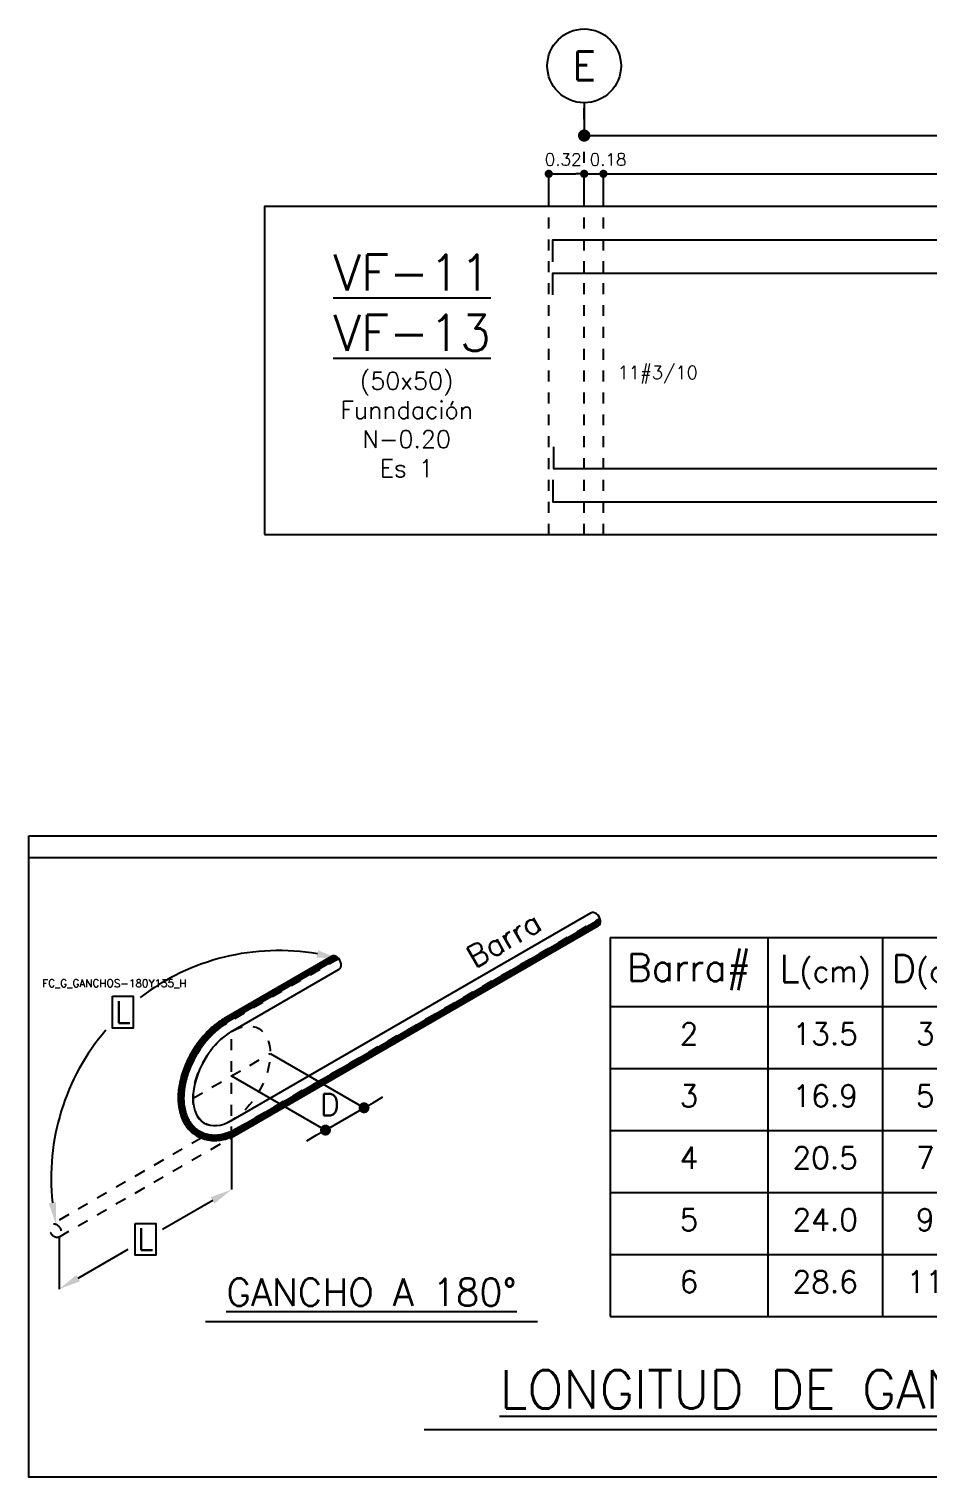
# Model space of a CAD drawing. Header units: millimetres. Extents: x 0 to 197, y -27 to 41.
# Drawn here: x 24.36 to 32.58, y -19.38 to -6.13 of the extents above; entities that cross this region are included whole.
import ezdxf
from ezdxf.enums import TextEntityAlignment as Align

# ---------------------------------------------------------------- set-up
doc = ezdxf.new("R2010")
doc.units = ezdxf.units.MM
doc.header["$LTSCALE"] = 0.01
doc.header["$PDMODE"] = 3
doc.linetypes.add('DASHDOT', pattern=[1, 0.5, -0.25, 0, -0.25])
doc.linetypes.add('DASHED2', pattern=[0.375, 0.25, -0.125])
for name, color, linetype in [('FC_BORDES', 4, 'Continuous'), ('FC_CIRCULO DE EJES', 3, 'Continuous'), ('FC_COTAS', 1, 'Continuous'), ('FC_COTAS @ 100', 1, 'Continuous'), ('FC_COTAS @ 75', 1, 'Continuous'), ('FC_EJES', 1, 'DASHDOT'), ('FC_HATCH 253', 253, 'Continuous'), ('FC_PROYECCION', 6, 'DASHED2'), ('FC_R-140', 2, 'Continuous'), ('FC_R-175', 5, 'Continuous'), ('FC_R-200', 5, 'Continuous'), ('FC_R-60', 11, 'Continuous'), ('FC_R-80', 11, 'Continuous'), ('FC_R-80 @ 100', 11, 'Continuous'), ('FC_REFUERZO', 5, 'Continuous'), ('FC_REFUERZO 2', 1, 'Continuous')]:
    doc.layers.add(name, color=color, linetype=linetype)
doc.layers.add('FC_HOJA', color=230, linetype='Continuous', plot=False)
doc.layers.add('FC_HOJA @ 20', color=230, linetype='Continuous', plot=False)
doc.styles.add('FC_TEXT', font='romans.shx', dxfattribs={"height": 0.002})
doc.styles.add('FC_TEXT1', font='romans.shx')
doc.styles.get("Standard").update_dxf_attribs({"font": 'romans.shx'})
doc.dimstyles.new('FC_COTAS', dxfattribs={"dimtxt": 0.0015, "dimasz": 0.001, "dimexe": 0, "dimexo": 0, "dimgap": 0.001, "dimtad": 1, "dimtih": 1, "dimtoh": 1, "dimzin": 0, "dimdsep": 46, "dimtxsty": 'FC_TEXT1', "dimblk": 'DOT', "dimcen": 0.09, "dimclrd": 256, "dimclre": 256, "dimclrt": 256, "dimadec": 0, "dimazin": 0, "dimtfac": 1, "dimtix": 1, "dimtmove": 2, "dimatfit": 3, "dimfxl": 1.002, "dimtolj": 1, "dimtzin": 0, "dimlwd": -1, "dimarcsym": 0})
doc.dimstyles.new('FC_COTAS EJES', dxfattribs={"dimtxt": 0.002, "dimasz": 0.0015, "dimexe": 0, "dimexo": 0, "dimgap": 0.001, "dimtad": 1, "dimtih": 1, "dimtoh": 1, "dimzin": 0, "dimdsep": 46, "dimtxsty": 'FC_TEXT1', "dimblk": 'DOT', "dimcen": 0.09, "dimclrd": 256, "dimclre": 256, "dimclrt": 256, "dimadec": 0, "dimazin": 0, "dimtfac": 1, "dimtix": 1, "dimtmove": 2, "dimatfit": 3, "dimfxl": 1.002, "dimtolj": 1, "dimtzin": 0, "dimlwd": -1, "dimarcsym": 0})

# ---------------------------------------------------------------- blocks, each defined once
blk = doc.blocks.new('*U127')
at = {"layer": 'FC_R-140', "color": 4, "ltscale": 1.5}
blk.add_lwpolyline([(-0.01518, 0), (0.01518, 0)], dxfattribs=at)
at = {"layer": 'FC_R-140', "ltscale": 1.5, "style": 'FC_TEXT1'}
blk.add_attdef('%%UTÍTULO', text='', height=0.0025, dxfattribs=at).set_placement((0, 0.00266), align=Align.MIDDLE_CENTER)
at = {"layer": 'FC_R-80', "ltscale": 1.5, "style": 'FC_TEXT1'}
blk.add_attdef('ESCALA', text='', height=0.002, dxfattribs=at).set_placement((-0.01518, -0.0017), align=Align.MIDDLE_LEFT)
blk = doc.blocks.new('*U126')
at = {"layer": 'FC_R-200', "color": 4, "ltscale": 1.5}
blk.add_lwpolyline([(-0.05368, 0), (0.05368, 0)], dxfattribs=at)
at = {"layer": 'FC_R-200', "ltscale": 1.5, "style": 'FC_TEXT1'}
blk.add_attdef('%%UTÍTULO', text='', height=0.0035, dxfattribs=at).set_placement((0, 0.00366), align=Align.MIDDLE_CENTER)
at = {"layer": 'FC_R-80', "ltscale": 1.5, "style": 'FC_TEXT1'}
blk.add_attdef('ESCALA', text='', height=0.002, dxfattribs=at).set_placement((-0.05316, -0.0017), align=Align.MIDDLE_LEFT)
blk = doc.blocks.new('*D100')
at = {"layer": 'Defpoints', "color": 0, "ltscale": 0.6, "transparency": 16777216}
for p in [(0.36, 1.072), (-1.026, 0.971), (-0.19, -0.935), (-2.228, -1.357)]:
    blk.add_point(p, dxfattribs=at)
at = {"layer": 'FC_COTAS', "ltscale": 0.6, "transparency": 16777216}
for start, end in [(80.1744, 127.5081), (139.4537, 186.1989)]:
    blk.add_arc((-0.19, -0.935), 2.081, start, end, dxfattribs=at)
for points in [[(0.172, 1.148), (0.158, 1.083), (0.36, 1.072)], [(-2.226, -1.155), (-2.292, -1.165), (-2.228, -1.357)]]:
    blk.add_solid(points, dxfattribs=at)
at = {"layer": 'FC_COTAS', "ltscale": 0.6, "transparency": 16777216, "insert": (-1.614, 0.582), "char_height": 0.15, "attachment_point": 5, "style": 'FC_TEXT1'}
blk.add_mtext('\\A1;{\\H1.33333x;\\C11;L}', dxfattribs=at)
blk = doc.blocks.new('*D101')
at = {"layer": 'Defpoints', "color": 0, "ltscale": 0.6, "transparency": 16777216}
for p in [(-0.62, -0.564), (-0.62, -1.039), (-2.198, -1.475)]:
    blk.add_point(p, dxfattribs=at)
at = {"layer": 'FC_COTAS', "lineweight": -2, "ltscale": 0.6, "transparency": 16777216}
for p, q in [((-0.62, -0.564), (-0.62, -1.039)), ((-2.198, -1.475), (-2.198, -1.95))]:
    blk.add_line(p, q, dxfattribs=at)
at = {"layer": 'FC_COTAS', "ltscale": 0.6, "transparency": 16777216}
for p, q in [((-0.793, -1.139), (-1.252, -1.404)), ((-2.024, -1.85), (-1.566, -1.585))]:
    blk.add_line(p, q, dxfattribs=at)
for points in [[(-0.81, -1.11), (-0.777, -1.168), (-0.62, -1.039)], [(-2.041, -1.821), (-2.008, -1.879), (-2.198, -1.95)]]:
    blk.add_solid(points, dxfattribs=at)
at = {"layer": 'FC_COTAS', "ltscale": 0.6, "transparency": 16777216, "insert": (-1.409, -1.494), "char_height": 0.15, "attachment_point": 5, "style": 'FC_TEXT1'}
blk.add_mtext('\\A1;{\\H1.33333x;\\C11;L}', dxfattribs=at)
blk = doc.blocks.new('_Dot')
at = {"color": 0, "linetype": 'ByBlock', "lineweight": -2}
blk.add_line((-0.5, 0), (-1, 0), dxfattribs=at)
at = {"color": 0, "linetype": 'ByBlock', "const_width": 0.5}
blk.add_lwpolyline([(-0.25, 0, 1), (0.25, 0, 1)], format="xyb", close=True, dxfattribs=at)
blk = doc.blocks.new('*D102')
at = {"layer": 'Defpoints', "color": 0, "ltscale": 0.6, "transparency": 16777216}
for p in [(-0.267, 0.204), (-0.62, 0), (0.592, -0.292)]:
    blk.add_point(p, dxfattribs=at)
at = {"layer": 'FC_COTAS', "lineweight": -2, "ltscale": 0.6, "transparency": 16777216}
for p, q in [((-0.267, 0.204), (0.592, -0.292)), ((-0.62, 0), (0.239, -0.496))]:
    blk.add_line(p, q, dxfattribs=at)
at = {"layer": 'FC_COTAS', "ltscale": 0.6, "transparency": 16777216}
for p, q in [((0.678, -0.242), (0.765, -0.192)), ((0.239, -0.496), (0.592, -0.292)), ((0.152, -0.546), (0.066, -0.596))]:
    blk.add_line(p, q, dxfattribs=at)
at = {"layer": 'FC_COTAS', "ltscale": 0.6, "transparency": 16777216, "xscale": 0.1, "yscale": 0.1, "zscale": 0.1}
for p, rotation in [((0.592, -0.292), 209.9999999999999), ((0.239, -0.496), 29.9999999999999)]:
    blk.add_blockref('_Dot', p, dxfattribs=dict(at, rotation=rotation))
at = {"layer": 'FC_COTAS', "ltscale": 0.6, "transparency": 16777216, "insert": (0.28, -0.263), "char_height": 0.15, "attachment_point": 5, "style": 'FC_TEXT1'}
blk.add_mtext('\\A1;{\\H1.33333x;\\C11;D}', dxfattribs=at)
blk = doc.blocks.new('*T99')
at = {"layer": 'FC_BORDES', "color": 0, "linetype": 'ByBlock', "lineweight": -2, "transparency": 16777216}
for p, q in [((0, 0), (3.532, 0)), ((0, 0), (0, -3.467)), ((1.444, 0), (1.444, -3.467)), ((2.491, 0), (2.491, -3.467)), ((3.532, 0), (3.532, -3.467)), ((0, -0.633), (3.532, -0.633)), ((0, -1.2), (3.532, -1.2)), ((0, -1.767), (3.532, -1.767)), ((0, -2.333), (3.532, -2.333)), ((0, -2.9), (3.532, -2.9)), ((0, -3.467), (3.532, -3.467))]:
    blk.add_line(p, q, dxfattribs=at)
at = {"layer": 'FC_BORDES', "color": 2, "transparency": 16777216, "char_height": 0.25, "attachment_point": 5, "style": 'FC_TEXT1'}
for s, insert, width in [('{\\C12;Barra#}', (0.722, -0.317), 1.44409), ('{\\C12;L\\H0.8x;\\C11;(cm)}', (1.968, -0.317), 1.04655), ('{\\C12;D\\H0.8x;\\C11;(cm)}', (3.012, -0.317), 1.04078)]:
    blk.add_mtext(s, dxfattribs=dict(at, insert=insert, width=width))
at = {"layer": 'FC_BORDES', "color": 11, "transparency": 16777216, "char_height": 0.2, "attachment_point": 2, "style": 'FC_TEXT1'}
for s, insert, width in [('2', (0.722, -0.783), 1.14439), ('13.5', (1.968, -0.783), 0.74685), ('3.8', (3.012, -0.783), 0.74108), ('3', (0.722, -1.35), 1.14439), ('16.9', (1.968, -1.35), 0.74685), ('5.7', (3.012, -1.35), 0.74108), ('4', (0.722, -1.917), 1.14439), ('20.5', (1.968, -1.917), 0.74685), ('7.6', (3.012, -1.917), 0.74108), ('5', (0.722, -2.483), 1.14439), ('24.0', (1.968, -2.483), 0.74685), ('9.5', (3.012, -2.483), 0.74108), ('6', (0.722, -3.05), 1.14439), ('28.6', (1.968, -3.05), 0.74685), ('11.5', (3.012, -3.05), 0.74108)]:
    blk.add_mtext(s, dxfattribs=dict(at, insert=insert, width=width))
blk = doc.blocks.new('FC_B_Eje')
at = {"layer": 'FC_CIRCULO DE EJES', "ltscale": 1.5}
blk.add_circle((0, 0), 0.0045, dxfattribs=at)
at = {"ltscale": 1.5, "style": 'FC_TEXT1'}
blk.add_attdef('EJE', text='', height=0.0035, dxfattribs=at).set_placement((0, 0), align=Align.MIDDLE_CENTER)
blk = doc.blocks.new('*D206')
at = {"layer": 'Defpoints', "color": 0, "ltscale": 0.6, "transparency": 16777216}
for p in [(29.438, -6.809), (36.784, -6.809), (36.784, -7.109)]:
    blk.add_point(p, dxfattribs=at)
at = {"layer": 'FC_COTAS', "lineweight": -2, "ltscale": 0.6, "transparency": 16777216}
for p, q in [((29.438, -6.809), (29.438, -7.109)), ((36.784, -6.809), (36.784, -7.109))]:
    blk.add_line(p, q, dxfattribs=at)
at = {"layer": 'FC_COTAS', "ltscale": 0.6, "transparency": 16777216}
blk.add_line((29.55, -7.109), (36.672, -7.109), dxfattribs=at)
at = {"layer": 'FC_COTAS', "ltscale": 0.6, "transparency": 16777216, "xscale": 0.1125, "yscale": 0.1125, "zscale": 0.1125, "rotation": 180}
blk.add_blockref('_Dot', (29.438, -7.109), dxfattribs=at)
at = {"layer": 'FC_COTAS', "ltscale": 0.6, "transparency": 16777216, "xscale": 0.1125, "yscale": 0.1125, "zscale": 0.1125}
blk.add_blockref('_Dot', (36.784, -7.109), dxfattribs=at)
at = {"layer": 'FC_COTAS', "ltscale": 0.6, "transparency": 16777216, "insert": (33.111, -6.959), "char_height": 0.15, "attachment_point": 5, "style": 'FC_TEXT1'}
blk.add_mtext('\\A1;7.35', dxfattribs=at)
blk = doc.blocks.new('*D207')
at = {"layer": 'Defpoints', "color": 0, "ltscale": 0.6, "transparency": 16777216}
for p in [(29.438, -7.459), (29.114, -7.759), (29.438, -7.759)]:
    blk.add_point(p, dxfattribs=at)
at = {"layer": 'FC_COTAS', "lineweight": -2, "ltscale": 0.6, "transparency": 16777216}
for p, q in [((29.114, -7.759), (29.114, -7.459)), ((29.438, -7.759), (29.438, -7.459))]:
    blk.add_line(p, q, dxfattribs=at)
at = {"layer": 'FC_COTAS', "ltscale": 0.6, "transparency": 16777216}
blk.add_line((29.189, -7.459), (29.363, -7.459), dxfattribs=at)
at = {"layer": 'FC_COTAS', "ltscale": 0.6, "transparency": 16777216, "xscale": 0.075, "yscale": 0.075, "zscale": 0.075, "rotation": 180}
blk.add_blockref('_Dot', (29.114, -7.459), dxfattribs=at)
at = {"layer": 'FC_COTAS', "ltscale": 0.6, "transparency": 16777216, "xscale": 0.075, "yscale": 0.075, "zscale": 0.075}
blk.add_blockref('_Dot', (29.438, -7.459), dxfattribs=at)
at = {"layer": 'FC_COTAS', "ltscale": 0.6, "transparency": 16777216, "insert": (29.246, -7.328), "char_height": 0.1125, "attachment_point": 5, "style": 'FC_TEXT1'}
blk.add_mtext('\\A1;0.32', dxfattribs=at)
blk = doc.blocks.new('*D208')
at = {"layer": 'Defpoints', "color": 0, "ltscale": 0.6, "transparency": 16777216}
for p in [(29.614, -7.459), (29.438, -7.759), (29.614, -7.759)]:
    blk.add_point(p, dxfattribs=at)
at = {"layer": 'FC_COTAS', "lineweight": -2, "ltscale": 0.6, "transparency": 16777216}
for p, q in [((29.438, -7.759), (29.438, -7.459)), ((29.614, -7.759), (29.614, -7.459))]:
    blk.add_line(p, q, dxfattribs=at)
at = {"layer": 'FC_COTAS', "ltscale": 0.6, "transparency": 16777216}
blk.add_line((29.438, -7.459), (29.614, -7.459), dxfattribs=at)
at = {"layer": 'FC_COTAS', "ltscale": 0.6, "transparency": 16777216, "insert": (29.657, -7.328), "char_height": 0.1125, "attachment_point": 5, "style": 'FC_TEXT1'}
blk.add_mtext('\\A1;0.18', dxfattribs=at)
blk = doc.blocks.new('*D209')
at = {"layer": 'Defpoints', "color": 0, "ltscale": 0.6, "transparency": 16777216}
for p in [(36.634, -7.459), (29.614, -7.759), (36.634, -7.759)]:
    blk.add_point(p, dxfattribs=at)
at = {"layer": 'FC_COTAS', "lineweight": -2, "ltscale": 0.6, "transparency": 16777216}
for p, q in [((29.614, -7.759), (29.614, -7.459)), ((36.634, -7.759), (36.634, -7.459))]:
    blk.add_line(p, q, dxfattribs=at)
at = {"layer": 'FC_COTAS', "ltscale": 0.6, "transparency": 16777216}
blk.add_line((29.689, -7.459), (36.559, -7.459), dxfattribs=at)
at = {"layer": 'FC_COTAS', "ltscale": 0.6, "transparency": 16777216, "xscale": 0.075, "yscale": 0.075, "zscale": 0.075, "rotation": 180}
blk.add_blockref('_Dot', (29.614, -7.459), dxfattribs=at)
at = {"layer": 'FC_COTAS', "ltscale": 0.6, "transparency": 16777216, "xscale": 0.075, "yscale": 0.075, "zscale": 0.075}
blk.add_blockref('_Dot', (36.634, -7.459), dxfattribs=at)
at = {"layer": 'FC_COTAS', "ltscale": 0.6, "transparency": 16777216, "insert": (33.124, -7.328), "char_height": 0.1125, "attachment_point": 5, "style": 'FC_TEXT1'}
blk.add_mtext('\\A1;7.02', dxfattribs=at)
blk = doc.blocks.new('FC_B_Gancho 180 y 135 h')
at = {"layer": 'FC_HATCH 253', "ltscale": 0.6}
h = blk.add_hatch(dxfattribs=at)
h.set_pattern_fill('ANSI31', color=256, scale=0.005, angle=165)
h.set_pattern_definition([(210, (10.582516, 36.147203), (0.0079375, -0.013748153), [])])
edge = h.paths.add_edge_path()
edge.add_line((-0.688, 0.525), (-0.698, 0.519))
edge.add_line((-0.698, 0.519), (-0.712, 0.51))
edge.add_line((-0.712, 0.51), (-0.726, 0.501))
edge.add_line((-0.726, 0.501), (-0.74, 0.492))
edge.add_line((-0.74, 0.492), (-0.753, 0.482))
edge.add_line((-0.753, 0.482), (-0.767, 0.471))
edge.add_line((-0.767, 0.471), (-0.78, 0.461))
edge.add_line((-0.78, 0.461), (-0.793, 0.449))
edge.add_line((-0.793, 0.449), (-0.806, 0.438))
edge.add_line((-0.806, 0.438), (-0.819, 0.426))
edge.add_line((-0.819, 0.426), (-0.831, 0.414))
edge.add_line((-0.831, 0.414), (-0.844, 0.402))
edge.add_line((-0.844, 0.402), (-0.856, 0.389))
edge.add_line((-0.856, 0.389), (-0.868, 0.376))
edge.add_line((-0.868, 0.376), (-0.88, 0.363))
edge.add_line((-0.88, 0.363), (-0.891, 0.349))
edge.add_line((-0.891, 0.349), (-0.902, 0.336))
edge.add_line((-0.902, 0.336), (-0.913, 0.322))
edge.add_line((-0.913, 0.322), (-0.924, 0.307))
edge.add_line((-0.924, 0.307), (-0.935, 0.293))
edge.add_line((-0.935, 0.293), (-0.945, 0.278))
edge.add_line((-0.945, 0.278), (-0.955, 0.263))
edge.add_line((-0.955, 0.263), (-0.965, 0.248))
edge.add_line((-0.965, 0.248), (-0.975, 0.232))
edge.add_line((-0.975, 0.232), (-0.984, 0.217))
edge.add_line((-0.984, 0.217), (-0.993, 0.201))
edge.add_line((-0.993, 0.201), (-1.002, 0.185))
edge.add_line((-1.002, 0.185), (-1.01, 0.169))
edge.add_line((-1.01, 0.169), (-1.018, 0.153))
edge.add_line((-1.018, 0.153), (-1.026, 0.137))
edge.add_line((-1.026, 0.137), (-1.034, 0.121))
edge.add_line((-1.034, 0.121), (-1.041, 0.104))
edge.add_line((-1.041, 0.104), (-1.048, 0.087))
edge.add_line((-1.048, 0.087), (-1.054, 0.071))
edge.add_line((-1.054, 0.071), (-1.06, 0.054))
edge.add_line((-1.06, 0.054), (-1.066, 0.037))
edge.add_line((-1.066, 0.037), (-1.072, 0.021))
edge.add_line((-1.072, 0.021), (-1.077, 0.004))
edge.add_line((-1.077, 0.004), (-1.082, -0.013))
edge.add_line((-1.082, -0.013), (-1.086, -0.03))
edge.add_line((-1.086, -0.03), (-1.09, -0.047))
edge.add_line((-1.09, -0.047), (-1.094, -0.064))
edge.add_line((-1.094, -0.064), (-1.097, -0.081))
edge.add_line((-1.097, -0.081), (-1.1, -0.098))
edge.add_line((-1.1, -0.098), (-1.103, -0.114))
edge.add_line((-1.103, -0.114), (-1.105, -0.131))
edge.add_line((-1.105, -0.131), (-1.106, -0.148))
edge.add_line((-1.106, -0.148), (-1.108, -0.165))
edge.add_line((-1.108, -0.165), (-1.108, -0.181))
edge.add_line((-1.108, -0.181), (-1.109, -0.198))
edge.add_line((-1.109, -0.198), (-1.109, -0.214))
edge.add_line((-1.109, -0.214), (-1.108, -0.231))
edge.add_line((-1.108, -0.231), (-1.107, -0.247))
edge.add_line((-1.107, -0.247), (-1.105, -0.263))
edge.add_line((-1.105, -0.263), (-1.103, -0.279))
edge.add_line((-1.103, -0.279), (-1.101, -0.295))
edge.add_line((-1.101, -0.295), (-1.098, -0.311))
edge.add_line((-1.098, -0.311), (-1.095, -0.327))
edge.add_line((-1.095, -0.327), (-1.09, -0.342))
edge.add_line((-1.09, -0.342), (-1.086, -0.357))
edge.add_line((-1.086, -0.357), (-1.081, -0.373))
edge.add_line((-1.081, -0.373), (-1.075, -0.388))
edge.add_line((-1.075, -0.388), (-1.068, -0.402))
edge.add_line((-1.068, -0.402), (-1.061, -0.417))
edge.add_line((-1.061, -0.417), (-1.054, -0.431))
edge.add_line((-1.054, -0.431), (-1.045, -0.444))
edge.add_line((-1.045, -0.444), (-1.037, -0.458))
edge.add_line((-1.037, -0.458), (-1.027, -0.471))
edge.add_line((-1.027, -0.471), (-1.017, -0.483))
edge.add_line((-1.017, -0.483), (-1.006, -0.495))
edge.add_line((-1.006, -0.495), (-0.995, -0.507))
edge.add_line((-0.995, -0.507), (-0.983, -0.518))
edge.add_line((-0.983, -0.518), (-0.97, -0.528))
edge.add_line((-0.97, -0.528), (-0.956, -0.537))
edge.add_line((-0.956, -0.537), (-0.943, -0.546))
edge.add_line((-0.943, -0.546), (-0.928, -0.554))
edge.add_line((-0.928, -0.554), (-0.914, -0.562))
edge.add_line((-0.914, -0.562), (-0.899, -0.568))
edge.add_line((-0.899, -0.568), (-0.884, -0.574))
edge.add_line((-0.884, -0.574), (-0.868, -0.579))
edge.add_line((-0.868, -0.579), (-0.852, -0.583))
edge.add_line((-0.852, -0.583), (-0.836, -0.586))
edge.add_line((-0.836, -0.586), (-0.82, -0.588))
edge.add_line((-0.82, -0.588), (-0.804, -0.59))
edge.add_line((-0.804, -0.59), (-0.788, -0.591))
edge.add_line((-0.788, -0.591), (-0.772, -0.591))
edge.add_line((-0.772, -0.591), (-0.756, -0.59))
edge.add_line((-0.756, -0.59), (-0.74, -0.589))
edge.add_line((-0.74, -0.589), (-0.724, -0.587))
edge.add_line((-0.724, -0.587), (-0.709, -0.585))
edge.add_line((-0.709, -0.585), (-0.693, -0.581))
edge.add_line((-0.693, -0.581), (-0.677, -0.578))
edge.add_line((-0.677, -0.578), (-0.662, -0.573))
edge.add_line((-0.662, -0.573), (-0.647, -0.568))
edge.add_line((-0.647, -0.568), (-0.632, -0.563))
edge.add_line((-0.632, -0.563), (-0.617, -0.557))
edge.add_line((-0.617, -0.557), (-0.602, -0.55))
edge.add_line((-0.602, -0.55), (-0.587, -0.543))
edge.add_line((-0.587, -0.543), (-0.573, -0.536))
edge.add_line((-0.573, -0.536), (-0.559, -0.528))
edge.add_line((-0.559, -0.528), (2.735, 1.373))
edge.add_ellipse((2.701, 1.431), major_axis=(0.0339, -0.0587), ratio=0.707107, start_angle=0, end_angle=74.8117)
edge.add_line((2.75, 1.439), (-0.577, -0.482))
edge.add_line((-0.577, -0.482), (-0.589, -0.488))
edge.add_line((-0.589, -0.488), (-0.616, -0.502))
edge.add_line((-0.616, -0.502), (-0.643, -0.514))
edge.add_line((-0.643, -0.514), (-0.67, -0.523))
edge.add_line((-0.67, -0.523), (-0.697, -0.531))
edge.add_line((-0.697, -0.531), (-0.725, -0.537))
edge.add_line((-0.725, -0.537), (-0.752, -0.54))
edge.add_line((-0.752, -0.54), (-0.78, -0.541))
edge.add_line((-0.78, -0.541), (-0.807, -0.54))
edge.add_line((-0.807, -0.54), (-0.834, -0.536))
edge.add_line((-0.834, -0.536), (-0.861, -0.529))
edge.add_line((-0.861, -0.529), (-0.887, -0.519))
edge.add_line((-0.887, -0.519), (-0.911, -0.507))
edge.add_line((-0.911, -0.507), (-0.934, -0.492))
edge.add_line((-0.934, -0.492), (-0.955, -0.475))
edge.add_line((-0.955, -0.475), (-0.975, -0.456))
edge.add_line((-0.975, -0.456), (-0.992, -0.435))
edge.add_line((-0.992, -0.435), (-1.007, -0.412))
edge.add_line((-1.007, -0.412), (-1.02, -0.388))
edge.add_line((-1.02, -0.388), (-1.031, -0.362))
edge.add_line((-1.031, -0.362), (-1.041, -0.335))
edge.add_line((-1.041, -0.335), (-1.048, -0.308))
edge.add_line((-1.048, -0.308), (-1.053, -0.28))
edge.add_line((-1.053, -0.28), (-1.057, -0.25))
edge.add_line((-1.057, -0.25), (-1.059, -0.221))
edge.add_line((-1.059, -0.221), (-1.059, -0.191))
edge.add_line((-1.059, -0.191), (-1.057, -0.16))
edge.add_line((-1.057, -0.16), (-1.054, -0.129))
edge.add_line((-1.054, -0.129), (-1.05, -0.098))
edge.add_line((-1.05, -0.098), (-1.044, -0.066))
edge.add_line((-1.044, -0.066), (-1.036, -0.034))
edge.add_line((-1.036, -0.034), (-1.027, -0.003))
edge.add_line((-1.027, -0.003), (-1.016, 0.029))
edge.add_line((-1.016, 0.029), (-1.005, 0.061))
edge.add_line((-1.005, 0.061), (-0.991, 0.092))
edge.add_line((-0.991, 0.092), (-0.977, 0.123))
edge.add_line((-0.977, 0.123), (-0.962, 0.154))
edge.add_line((-0.962, 0.154), (-0.945, 0.184))
edge.add_line((-0.945, 0.184), (-0.928, 0.214))
edge.add_line((-0.928, 0.214), (-0.909, 0.243))
edge.add_line((-0.909, 0.243), (-0.889, 0.271))
edge.add_line((-0.889, 0.271), (-0.869, 0.298))
edge.add_line((-0.869, 0.298), (-0.847, 0.324))
edge.add_line((-0.847, 0.324), (-0.825, 0.349))
edge.add_line((-0.825, 0.349), (-0.802, 0.373))
edge.add_line((-0.802, 0.373), (-0.779, 0.396))
edge.add_line((-0.779, 0.396), (-0.754, 0.417))
edge.add_line((-0.754, 0.417), (-0.73, 0.437))
edge.add_line((-0.73, 0.437), (-0.704, 0.455))
edge.add_line((-0.704, 0.455), (-0.679, 0.472))
edge.add_line((-0.679, 0.472), (-0.663, 0.482))
edge.add_line((-0.663, 0.482), (0.36, 1.072))
edge.add_ellipse((0.329, 1.034), major_axis=(0.0339, -0.0587), ratio=0.707107, start_angle=105.1883, end_angle=180)
edge.add_line((0.295, 1.092), (-0.688, 0.525))
at = {"layer": 'FC_COTAS'}
for points in [[(-1.709, 0.728), (-1.52, 0.728), (-1.52, 0.437), (-1.709, 0.437)], [(-1.503, -1.349), (-1.314, -1.349), (-1.314, -1.64), (-1.503, -1.64)]]:
    blk.add_lwpolyline(points, close=True, dxfattribs=at)
at = {"layer": 'FC_EJES', "ltscale": 0.6}
for points in [[(-0.62, -0.564), (-0.62, 0.407)], [(-0.973, -0.204), (-0.267, 0.204)]]:
    blk.add_lwpolyline(points, dxfattribs=at)
at = {"layer": 'FC_PROYECCION', "color": 252, "ltscale": 0.6}
for points in [[(0.36, 1.072), (-0.663, 0.482), (-0.672, 0.476), (-0.685, 0.468), (-0.698, 0.46), (-0.711, 0.451), (-0.723, 0.442), (-0.736, 0.432), (-0.748, 0.422), (-0.76, 0.412), (-0.773, 0.401), (-0.785, 0.39), (-0.796, 0.379), (-0.808, 0.367), (-0.819, 0.355), (-0.831, 0.343), (-0.842, 0.33), (-0.853, 0.317), (-0.863, 0.304), (-0.874, 0.291), (-0.884, 0.277), (-0.894, 0.264), (-0.904, 0.25), (-0.914, 0.235), (-0.923, 0.221), (-0.932, 0.206), (-0.941, 0.192), (-0.949, 0.177), (-0.958, 0.162), (-0.966, 0.146), (-0.973, 0.131), (-0.981, 0.116), (-0.988, 0.1), (-0.995, 0.084), (-1.001, 0.069), (-1.007, 0.053), (-1.013, 0.037), (-1.019, 0.021), (-1.024, 0.005), (-1.029, -0.01), (-1.034, -0.026), (-1.038, -0.042), (-1.042, -0.058), (-1.045, -0.074), (-1.048, -0.09), (-1.051, -0.105), (-1.053, -0.121), (-1.055, -0.137), (-1.057, -0.152), (-1.058, -0.168), (-1.058, -0.183), (-1.059, -0.198), (-1.059, -0.213), (-1.058, -0.228), (-1.057, -0.243), (-1.056, -0.258), (-1.054, -0.272), (-1.052, -0.287), (-1.049, -0.301), (-1.046, -0.315), (-1.042, -0.328), (-1.038, -0.342), (-1.034, -0.355), (-1.029, -0.368), (-1.023, -0.381), (-1.017, -0.394), (-1.01, -0.406), (-1.003, -0.418), (-0.996, -0.429), (-0.987, -0.44), (-0.979, -0.451), (-0.97, -0.461), (-0.96, -0.47), (-0.95, -0.48), (-0.939, -0.488), (-0.928, -0.496), (-0.917, -0.504), (-0.905, -0.51), (-0.893, -0.516), (-0.88, -0.522), (-0.867, -0.526), (-0.854, -0.531), (-0.841, -0.534), (-0.828, -0.537), (-0.814, -0.539), (-0.8, -0.54), (-0.786, -0.541), (-0.773, -0.541), (-0.759, -0.541), (-0.745, -0.539), (-0.731, -0.538), (-0.718, -0.535), (-0.704, -0.533), (-0.69, -0.529), (-0.677, -0.525), (-0.663, -0.521), (-0.649, -0.516), (-0.636, -0.511), (-0.622, -0.505), (-0.609, -0.499), (-0.596, -0.492), (-0.583, -0.485), (-0.577, -0.482), (2.75, 1.439)], [(-0.552, -0.525), (-2.198, -1.475)], [(-0.898, -0.569), (-2.265, -1.358)]]:
    blk.add_lwpolyline(points, dxfattribs=at)
at = {"layer": 'FC_PROYECCION', "ltscale": 0.6}
blk.add_ellipse((-0.62, 0), major_axis=(-0.25, -0.432), ratio=0.57735, dxfattribs=at)
at = {"layer": 'FC_PROYECCION', "color": 252, "ltscale": 0.6}
blk.add_ellipse((-2.231, -1.416), major_axis=(0.0338, -0.0585), ratio=0.707107, dxfattribs=at)
at = {"layer": 'FC_REFUERZO 2', "ltscale": 0.6}
for points in [[(-0.62, -0.407), (2.667, 1.49)], [(0.295, 1.092), (-0.688, 0.525), (-0.698, 0.519), (-0.712, 0.51), (-0.726, 0.501), (-0.74, 0.492), (-0.753, 0.482), (-0.767, 0.471), (-0.78, 0.461), (-0.793, 0.449), (-0.806, 0.438), (-0.819, 0.426), (-0.831, 0.414), (-0.844, 0.402), (-0.856, 0.389), (-0.868, 0.376), (-0.88, 0.363), (-0.891, 0.349), (-0.902, 0.336), (-0.913, 0.322), (-0.924, 0.307), (-0.935, 0.293), (-0.945, 0.278), (-0.955, 0.263), (-0.965, 0.248), (-0.975, 0.232), (-0.984, 0.217), (-0.993, 0.201), (-1.002, 0.185), (-1.01, 0.169), (-1.018, 0.153), (-1.026, 0.137), (-1.034, 0.121), (-1.041, 0.104), (-1.048, 0.087), (-1.054, 0.071), (-1.06, 0.054), (-1.066, 0.037), (-1.072, 0.021), (-1.077, 0.004), (-1.082, -0.013), (-1.086, -0.03), (-1.09, -0.047), (-1.094, -0.064), (-1.097, -0.081), (-1.1, -0.098), (-1.103, -0.114), (-1.105, -0.131), (-1.106, -0.148), (-1.108, -0.165), (-1.108, -0.181), (-1.109, -0.198), (-1.109, -0.214), (-1.108, -0.231), (-1.107, -0.247), (-1.105, -0.263), (-1.103, -0.279), (-1.101, -0.295), (-1.098, -0.311), (-1.095, -0.327), (-1.09, -0.342), (-1.086, -0.357), (-1.081, -0.373), (-1.075, -0.388), (-1.068, -0.402), (-1.061, -0.417), (-1.054, -0.431), (-1.045, -0.444), (-1.037, -0.458), (-1.027, -0.471), (-1.017, -0.483), (-1.006, -0.495), (-0.995, -0.507), (-0.983, -0.518), (-0.97, -0.528), (-0.956, -0.537), (-0.943, -0.546), (-0.928, -0.554), (-0.914, -0.562), (-0.899, -0.568), (-0.884, -0.574), (-0.868, -0.579), (-0.852, -0.583), (-0.836, -0.586), (-0.82, -0.588), (-0.804, -0.59), (-0.788, -0.591), (-0.772, -0.591), (-0.756, -0.59), (-0.74, -0.589), (-0.724, -0.587), (-0.709, -0.585), (-0.693, -0.581), (-0.677, -0.578), (-0.662, -0.573), (-0.647, -0.568), (-0.632, -0.563), (-0.617, -0.557), (-0.602, -0.55), (-0.587, -0.543), (-0.573, -0.536), (-0.558, -0.528), (-0.552, -0.525), (2.735, 1.373)], [(-0.62, 0.407), (0.363, 0.975)]]:
    blk.add_lwpolyline(points, dxfattribs=at)
for centre, major_axis, ratio, start_param, end_param in [((2.701, 1.431), (0.0339, -0.0587), 0.707107, 0, 3.141593), ((0.329, 1.034), (0.0339, -0.0587), 0.707107, 0, 3.141593), ((-0.62, 0), (-0.25, -0.432), 0.57735, 3.926991, 7.068583)]:
    blk.add_ellipse(centre, major_axis=major_axis, ratio=ratio, start_param=start_param, end_param=end_param, dxfattribs=at)
blk.add_blockref('*T99', (2.843, 1.267))
at = {"layer": 'FC_COTAS', "xscale": 100, "yscale": 100, "zscale": 100}
for name, p, values in [('*U127', (0.66, -2.245), {'%%UTÍTULO': '%%UGANCHO A 180°'}), ('*U126', (6.511, -3.234), {'%%UTÍTULO': '%%ULONGITUD DE GANCHOS PARA ESTRIBOS'})]:
    blk.add_blockref(name, p, dxfattribs=at).add_auto_attribs(values)
at = {"layer": 'FC_R-80 @ 100', "color": 11, "ltscale": 0.6, "insert": (1.605, 0.98), "char_height": 0.2, "attachment_point": 7, "rotation": 30, "style": 'FC_TEXT1'}
blk.add_mtext('Barra', dxfattribs=at)
at = {"layer": 'FC_COTAS @ 100', "ltscale": 0.6}
dim = blk.add_angular_dim_3p(base=(-1.026, 0.971), center=(-0.19, -0.935), p1=(0.36, 1.072), p2=(-2.228, -1.357), text='{\\H1.33333x;\\C11;L}', dimstyle='FC_COTAS', override={"dimscale": 100, "dimasz": 0.002, "dimsah": 1, "dimtix": 1, "dimtofl": 1, "dimtmove": 2, "dimatfit": 3}, dxfattribs=at)
dim.commit()
dim.dimension.update_dxf_attribs({"geometry": '*D100', "text_midpoint": (-1.614, 0.582)})
dim = blk.add_linear_dim(base=(0.592, -0.292), p1=(-0.62, 0), p2=(-0.267, 0.204), angle=30, text='{\\H1.33333x;\\C11;D}', dimstyle='FC_COTAS', override={"dimscale": 100, "dimtix": 1, "dimtofl": 1, "dimtmove": 2, "dimatfit": 3}, dxfattribs=at)
dim.commit()
dim.dimension.update_dxf_attribs({"geometry": '*D102', "text_midpoint": (0.28, -0.263), "dimtype": 129})
dim = blk.add_aligned_dim(p1=(-2.198, -1.475), p2=(-0.62, -0.564), distance=-0.411, text='{\\H1.33333x;\\C11;L}', dimstyle='FC_COTAS', override={"dimscale": 100, "dimasz": 0.002, "dimsah": 1, "dimtix": 1, "dimtofl": 1, "dimtmove": 2, "dimatfit": 3}, dxfattribs=at)
dim.commit()
dim.dimension.update_dxf_attribs({"geometry": '*D101', "text_midpoint": (-1.409, -1.494)})

msp = doc.modelspace()

# ---------------------------------------------------------------- linework, layer by layer
at = {"layer": 'FC_BORDES'}
msp.add_lwpolyline([(26.5143, -10.7592), (37.1343, -10.7592), (37.1343, -7.7592), (26.5143, -7.7592)], close=True, dxfattribs=at)
at = {"layer": 'FC_EJES', "ltscale": 0.6}
msp.add_lwpolyline([(29.4378, -10.7592), (29.4378, -6.8092)], dxfattribs=at)
at = {"layer": 'FC_HOJA', "ltscale": 0.6}
msp.add_lwpolyline([(24.3581, -13.5136), (42.3969, -13.5136), (42.3969, -19.3787), (24.3581, -19.3787)], close=True, dxfattribs=at)
msp.add_lwpolyline([(24.3581, -13.7136), (42.3969, -13.7136)], dxfattribs=at)
at = {"layer": 'FC_PROYECCION'}
for p, q in [((29.1143, -10.7592), (29.1143, -7.7592)), ((29.6143, -10.7592), (29.6143, -7.7592))]:
    msp.add_line(p, q, dxfattribs=at)
at = {"layer": 'FC_REFUERZO'}
for points in [[(29.1506, -8.2632), (29.1506, -8.0632), (37.0843, -8.0632), (37.0843, -8.2632)], [(29.1506, -8.5672), (29.1506, -8.3672), (37.0843, -8.3672), (37.0843, -8.5672)], [(29.1568, -9.9552), (29.1568, -10.1552), (37.0906, -10.1552), (37.0906, -9.9552)], [(29.1506, -10.2592), (29.1506, -10.4592), (37.0843, -10.4592), (37.0843, -10.2592)]]:
    msp.add_lwpolyline(points, dxfattribs=at)

# ---------------------------------------------------------------- block references
msp.add_blockref('FC_B_Gancho 180 y 135 h', (26.8323, -15.7096))
at = {"layer": 'FC_R-175'}
ref = msp.add_blockref('FC_B_Eje', (29.4378, -6.4717), dxfattribs=dict(at, xscale=75, yscale=75, zscale=75))
ref.add_attrib('EJE', 'E', dxfattribs={"layer": '0', "color": 0, "ltscale": 1.5, "height": 0.2625, "style": 'FC_TEXT1'}).set_placement((29.4378, -6.4717), align=Align.MIDDLE_CENTER)

# ---------------------------------------------------------------- texts
at = {"layer": 'FC_HOJA @ 20', "insert": (24.4802, -14.8656), "char_height": 0.07, "width": 1.534033, "attachment_point": 4, "style": 'FC_TEXT'}
msp.add_mtext('FC_G_GANCHOS-180Y135_H', dxfattribs=at)
at = {"layer": 'FC_R-175', "ltscale": 0.6, "insert": (27.8638, -8.1976), "char_height": 0.33, "width": 1.168671, "attachment_point": 2}
msp.add_mtext('{\\LVF-11\\PVF-13}', dxfattribs=at)
at = {"layer": 'FC_R-60'}
msp.add_text('11#3/10', height=0.12, dxfattribs=at).set_placement((30.1107, -9.3358), align=Align.CENTER)
at = {"layer": 'FC_R-80', "ltscale": 0.6, "insert": (27.8143, -9.2728), "char_height": 0.16, "width": 0.953981, "attachment_point": 2}
msp.add_mtext('(50x50)\\PFunndación \\PN-0.20\\PEs 1', dxfattribs=at)

# ---------------------------------------------------------------- dimensions: what is measured, and where the dimension line sits
at = {"layer": 'FC_COTAS @ 75', "ltscale": 0.6}
for base, p1, p2, dimstyle, picture, middle in [((36.7843, -7.1093), (29.4378, -6.8092), (36.7843, -6.8092), 'FC_COTAS EJES', '*D206', (33.111, -6.9593)), ((36.6343, -7.4592), (29.6143, -7.7592), (36.6343, -7.7592), 'FC_COTAS', '*D209', (33.1243, -7.3279))]:
    dim = msp.add_linear_dim(base=base, p1=p1, p2=p2, dimstyle=dimstyle, override={"dimscale": 75, "dimtix": 1, "dimtofl": 1, "dimtmove": 2, "dimatfit": 3}, dxfattribs=at)
    dim.commit()
    dim.dimension.update_dxf_attribs({"geometry": picture, "text_midpoint": middle})
for base, p1, p2, picture, middle in [((29.4378, -7.4592), (29.1143, -7.7592), (29.4378, -7.7592), '*D207', (29.2465, -7.3279)), ((29.6143, -7.4592), (29.4378, -7.7592), (29.6143, -7.7592), '*D208', (29.657, -7.3279))]:
    dim = msp.add_linear_dim(base=base, p1=p1, p2=p2, dimstyle='FC_COTAS', override={"dimscale": 75, "dimtix": 1, "dimtofl": 1, "dimtmove": 2, "dimatfit": 3}, dxfattribs=at)
    dim.commit()
    dim.dimension.update_dxf_attribs({"geometry": picture, "text_midpoint": middle, "dimtype": 128})

doc.saveas('drawing.dxf')
